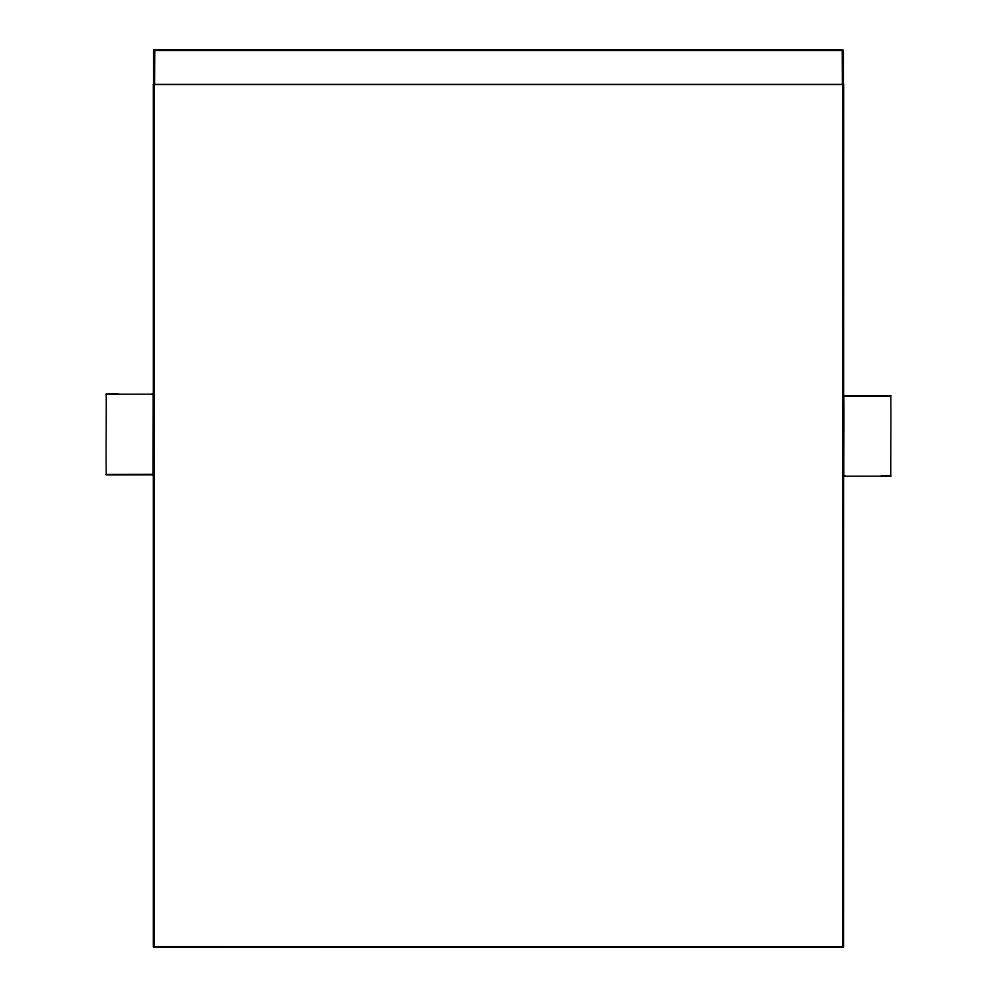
<?xml version="1.0" encoding="UTF-8"?>
<svg xmlns="http://www.w3.org/2000/svg" width="997" height="997" viewBox="0 0 997 997"><rect width="100%" height="100%" fill="white"/><g stroke="black" fill="none" stroke-linecap="round" stroke-linejoin="round"><path stroke-width="1.5" d="M106.205 394.226C106.355 420.697 105.881 448.064 106.218 474.622L153.376 474.584C153.301 447.989 153.563 420.609 153.488 394.164L106.205 394.226L118.493 394.313M890.795 395.759L843.512 395.809C843.861 422.342 843.35 449.772 843.512 476.205L890.795 476.155C890.645 449.684 891.119 422.317 890.795 395.759L843.636 395.797M154.086 84.919L154.223 946.863M842.777 946.863L842.926 84.919M152.03 394.338L153.6 394.189M843.412 476.192L844.97 476.043M106.218 474.622L153.488 474.56M881.485 476.08L890.795 476.155M842.49 84.87L842.203 50.411L154.797 50.411L154.51 84.87M153.688 50L153.688 947L843.213 947.113L843.312 50L153.688 50M153.401 84.446L153.401 946.714L843.499 946.826L843.599 84.446L153.401 84.446"/></g></svg>
